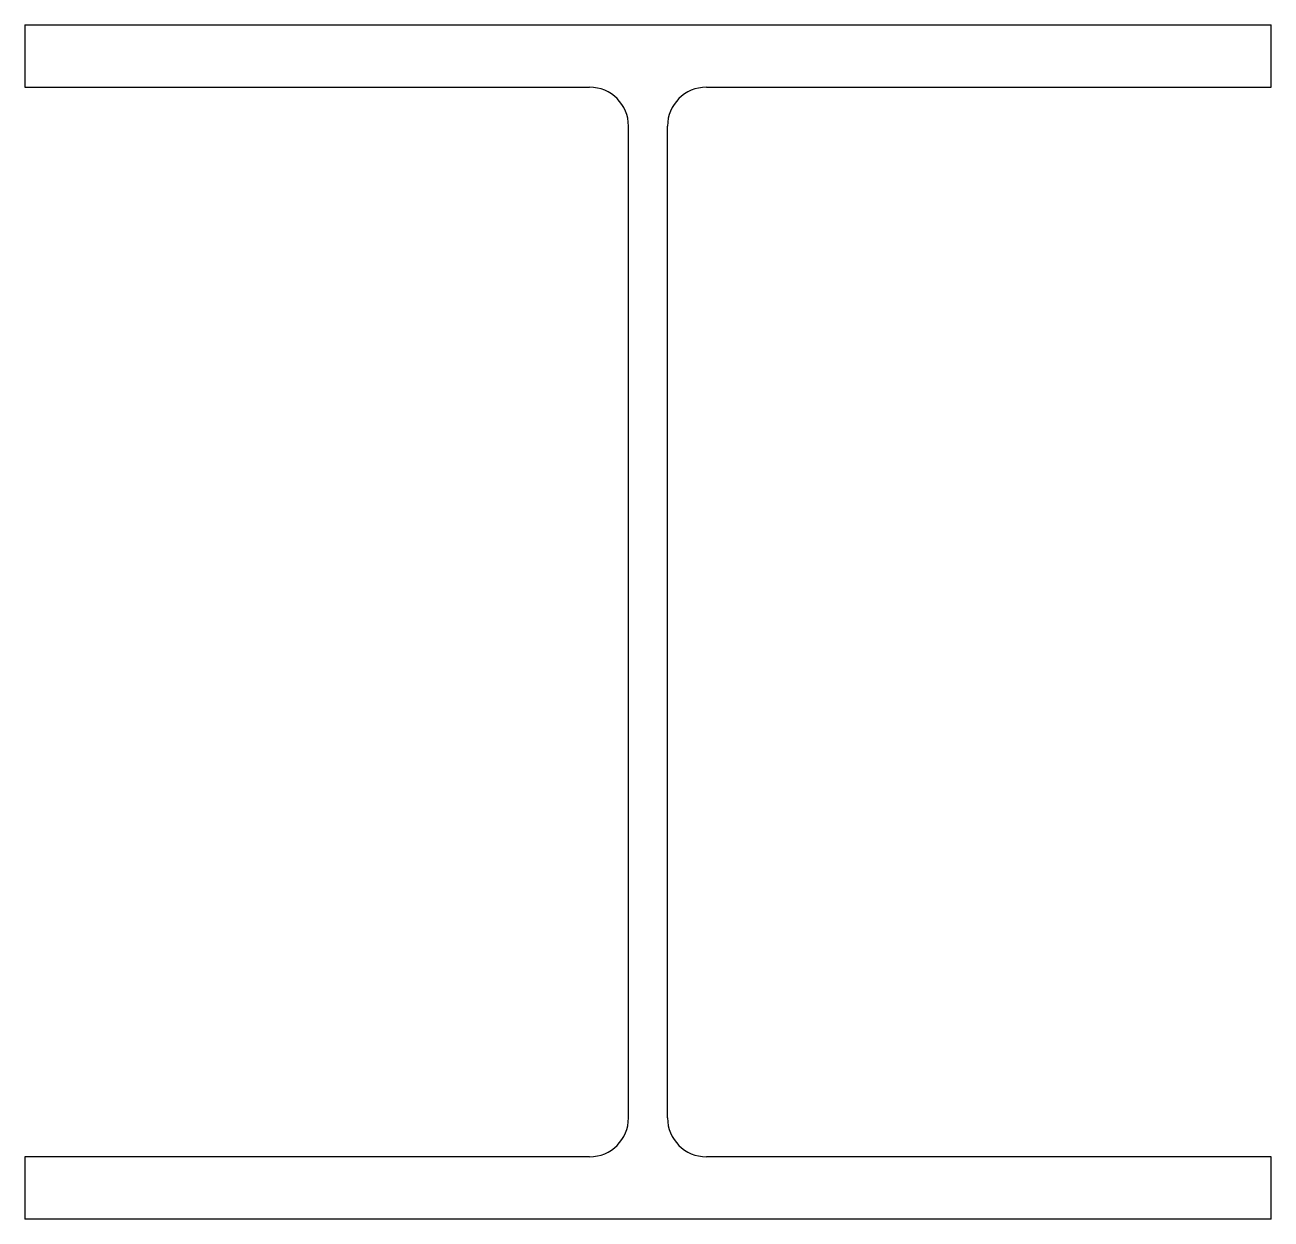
# Model space of a CAD drawing. Extents: x -120 to 120, y 0 to 230.
import ezdxf

# ---------------------------------------------------------------- set-up
doc = ezdxf.new("R2010")
doc.units = 0

msp = doc.modelspace()

# ---------------------------------------------------------------- linework, layer by layer
for p, q in [((-120, 230), (-120, 218)), ((-120, 230), (120, 230)), ((120, 218), (120, 230)), ((-120, 218), (-11.25, 218)), ((11.25, 218), (120, 218)), ((-3.75, 19.5), (-3.75, 210.5)), ((3.75, 19.5), (3.75, 210.5)), ((-120, 12), (-120, 0)), ((-11.25, 12), (-120, 12)), ((120, 12), (11.25, 12)), ((120, 0), (120, 12)), ((120, 0), (-120, 0))]:
    msp.add_line(p, q)
for centre, start, end in [((-11.25, 210.5), 0, 90), ((11.25, 210.5), 90, 180), ((-11.25, 19.5), 270, 0), ((11.25, 19.5), 180, 270)]:
    msp.add_arc(centre, 7.5, start, end)

doc.saveas('drawing.dxf')
